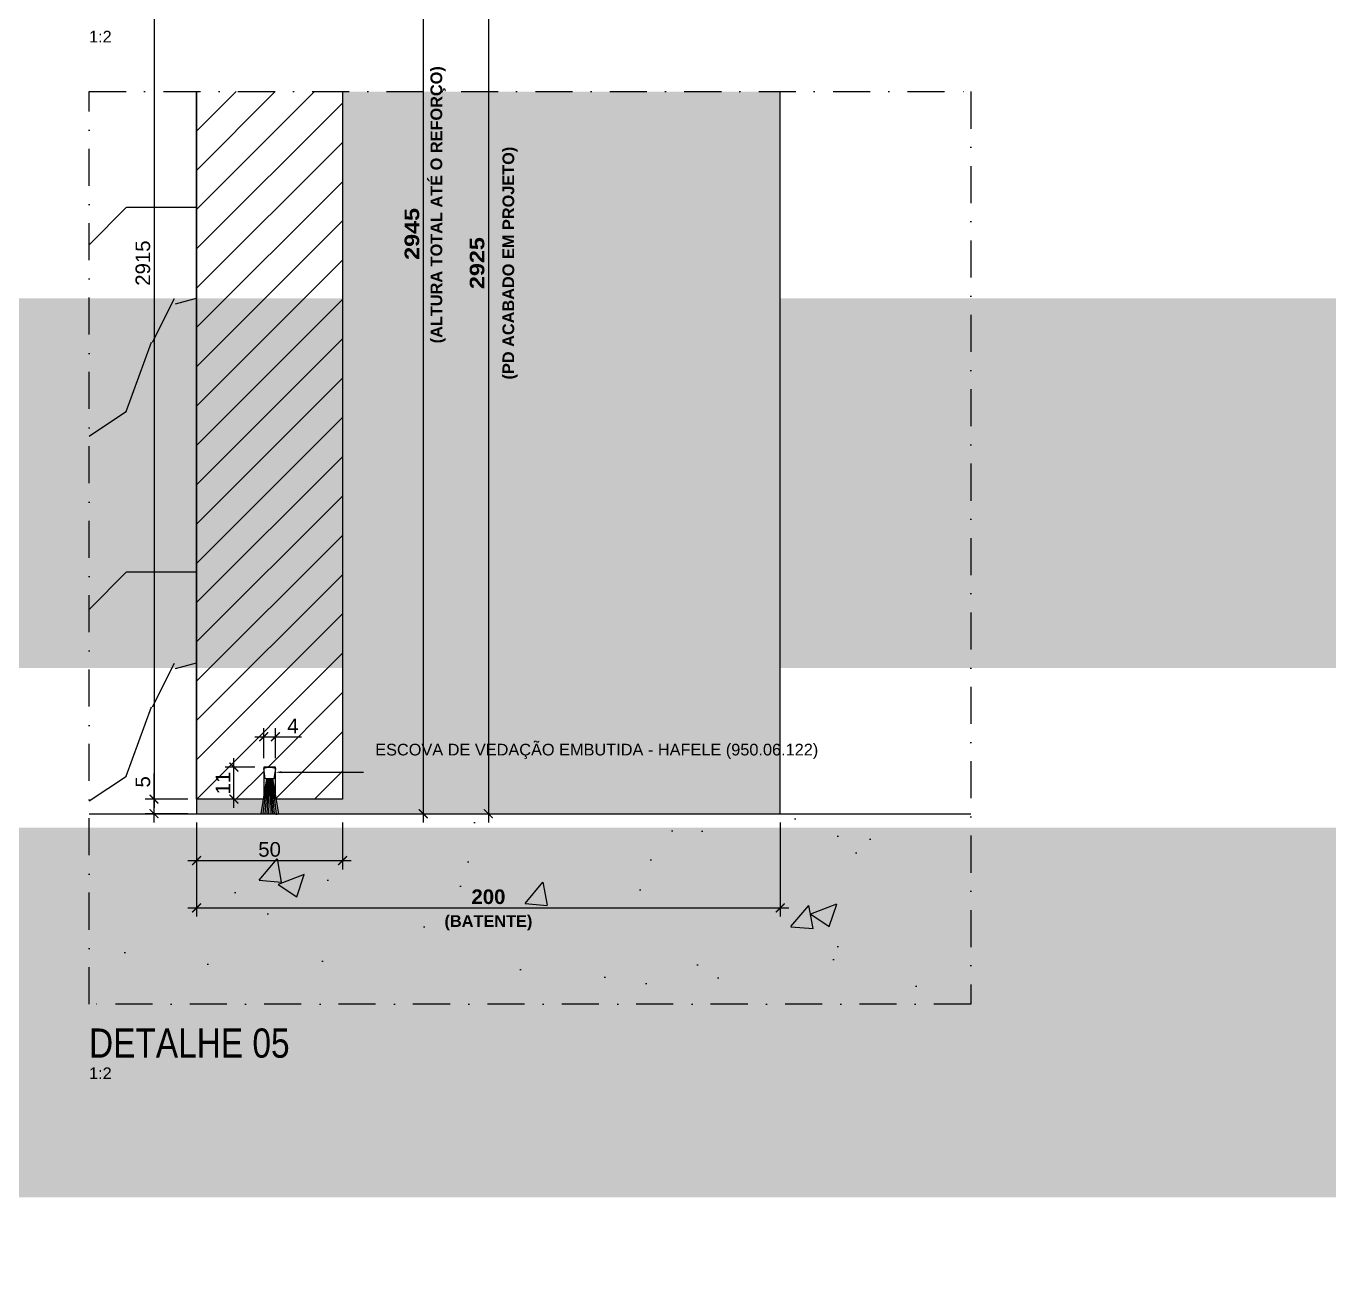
# Model space of a CAD drawing. Header units: millimetres. Extents: x -63251 to 507826, y 5339 to 217512.
# Drawn here: x 77986.8 to 78433.3, y 103179.6 to 103609.1 of the extents above; entities that cross this region are included whole.
import ezdxf
from ezdxf import colors
from ezdxf.entities.mleader import LeaderData, LeaderLine
from ezdxf.math import Vec2, Vec3

# ---------------------------------------------------------------- set-up
doc = ezdxf.new("R2010")
doc.units = ezdxf.units.MM
doc.header["$PDMODE"] = 3
doc.linetypes.add('TRAÇO 1-1', pattern=[9.525, 6.35, -3.175])
doc.linetypes.add('TRAÇO E PONTO 1-1', pattern=[25.4, 12.7, -6.35, 0, -6.35])
for name, color, linetype in [('_COMENTÁRIOS ARQ', 30, 'Continuous'), ('COTAS', 9, 'Continuous'), ('FERRAGEM', 3, 'Continuous'), ('HACHURA', 21, 'Continuous'), ('MARCENARIA', 4, 'Continuous'), ('PAREDE', 94, 'Continuous'), ('PROJEÇÃO', 8, 'Continuous'), ('TEXTO', 105, 'Continuous'), ('TEXTO TRAÇO PONTO', 105, 'TRAÇO E PONTO 1-1')]:
    doc.layers.add(name, color=color, linetype=linetype)
doc.layers.add('ARQ-COTA', color=12, linetype='Continuous', lineweight=9)
doc.styles.add('1-1', font='arial.ttf', dxfattribs={"height": 0.2})
doc.styles.add('MEDIDA OFICIAL', font='ariblk.ttf')
doc.styles.add('PADRÃO', font='arial.ttf')
doc.styles.add('PADRÃO NEGRITO', font='arialbd.ttf')
doc.styles.add('TITULO', font='swissck.ttf')
doc.dimstyles.new('1-2', dxfattribs={"dimscale": 2, "dimtxt": 2.5, "dimasz": 1.5, "dimexe": 1.5, "dimexo": 1.5, "dimtad": 1, "dimtxsty": 'PADRÃO', "dimblk": 'ARCHTICK', "dimcen": 2.5, "dimdle": 1.5, "dimclrd": 9, "dimclre": 9, "dimclrt": 6, "dimadec": 0, "dimazin": 0, "dimtfac": 1, "dimtmove": 0, "dimatfit": 3, "dimfxl": 1.25, "dimlwd": -1, "dimlwe": -1, "dimarcsym": 0})
doc.dimstyles.new('1-2 CAIXA', dxfattribs={"dimscale": 2, "dimtxt": 2.5, "dimasz": 1.5, "dimexe": 1.5, "dimexo": 1.5, "dimtad": 1, "dimtxsty": 'PADRÃO NEGRITO', "dimblk": 'ARCHTICK', "dimcen": 2.5, "dimdle": 1.5, "dimclrd": 9, "dimclre": 9, "dimclrt": 6, "dimadec": 0, "dimazin": 0, "dimtfac": 1, "dimtmove": 0, "dimatfit": 3, "dimfxl": 1.25, "dimlwd": -1, "dimlwe": -1, "dimarcsym": 0})
doc.dimstyles.new('Med. Ofic.1-2', dxfattribs={"dimscale": 2, "dimtxt": 2.5, "dimasz": 1.5, "dimexe": 1.5, "dimexo": 1.5, "dimtad": 1, "dimtxsty": 'MEDIDA OFICIAL', "dimblk": 'ARCHTICK', "dimcen": 2.5, "dimdle": 1.5, "dimclrd": 9, "dimclre": 9, "dimclrt": 10, "dimadec": 0, "dimazin": 0, "dimtfac": 1, "dimtmove": 0, "dimatfit": 3, "dimfxl": 1.25, "dimlwd": -1, "dimlwe": -1, "dimarcsym": 0})

# ---------------------------------------------------------------- blocks, each defined once
blk = doc.blocks.new('_ArchTick')
at = {"color": 0, "linetype": 'ByBlock', "const_width": 0.15}
blk.add_lwpolyline([(-0.5, -0.5), (0.5, 0.5)], dxfattribs=at)
blk = doc.blocks.new('*D874')
at = {"layer": 'COTAS', "color": 9, "linetype": 'Continuous', "transparency": 16777216}
blk.add_line((78145.22, 103719.51), (78145.22, 103336.08), dxfattribs=at)
at = {"layer": 'COTAS', "color": 9, "transparency": 16777216}
for p, q in [((78148.22, 103716.51), (78148.22, 103716.51)), ((78148.22, 103339.08), (78148.22, 103339.08))]:
    blk.add_line(p, q, dxfattribs=at)
at = {"layer": 'Defpoints', "color": 0, "transparency": 16777216}
for p in [(78145.22, 103716.51), (78145.22, 103339.08), (78145.22, 103339.08)]:
    blk.add_point(p, dxfattribs=at)
at = {"layer": 'COTAS', "color": 9, "transparency": 16777216, "xscale": 3, "yscale": 3, "zscale": 3}
for p, rotation in [((78145.22, 103716.51), 90), ((78145.22, 103339.08), 270)]:
    blk.add_blockref('_ArchTick', p, dxfattribs=dict(at, rotation=rotation))
at = {"layer": 'COTAS', "color": 10, "transparency": 16777216, "insert": (78141.38, 103527.8), "char_height": 5, "attachment_point": 5, "rotation": 90, "style": 'MEDIDA OFICIAL'}
blk.add_mtext('2925', dxfattribs=at)
blk = doc.blocks.new('*D875')
at = {"layer": 'COTAS', "color": 9, "linetype": 'Continuous', "transparency": 16777216}
blk.add_line((78122.9, 103739.51), (78122.9, 103336.08), dxfattribs=at)
at = {"layer": 'COTAS', "color": 9, "transparency": 16777216}
for p, q in [((78125.9, 103736.51), (78125.9, 103736.51)), ((78125.9, 103339.08), (78125.9, 103339.08))]:
    blk.add_line(p, q, dxfattribs=at)
at = {"layer": 'Defpoints', "color": 0, "transparency": 16777216}
for p in [(78122.9, 103736.51), (78122.9, 103339.08), (78122.9, 103339.08)]:
    blk.add_point(p, dxfattribs=at)
at = {"layer": 'COTAS', "color": 9, "transparency": 16777216, "xscale": 3, "yscale": 3, "zscale": 3}
for p, rotation in [((78122.9, 103736.51), 90), ((78122.9, 103339.08), 270)]:
    blk.add_blockref('_ArchTick', p, dxfattribs=dict(at, rotation=rotation))
at = {"layer": 'COTAS', "color": 10, "transparency": 16777216, "insert": (78119.06, 103537.8), "char_height": 5, "attachment_point": 5, "rotation": 90, "style": 'MEDIDA OFICIAL'}
blk.add_mtext('2945', dxfattribs=at)
blk = doc.blocks.new('*D876')
at = {"layer": 'ARQ-COTA', "color": 9, "transparency": 16777216}
for p, q in [((78030.65, 103714.51), (78030.65, 103341.08)), ((78042.25, 103711.51), (78027.65, 103711.51)), ((78042.25, 103344.08), (78027.65, 103344.08))]:
    blk.add_line(p, q, dxfattribs=at)
at = {"layer": 'Defpoints', "color": 0, "transparency": 16777216}
for p in [(78045.25, 103711.51), (78030.65, 103344.08), (78045.25, 103344.08)]:
    blk.add_point(p, dxfattribs=at)
at = {"layer": 'ARQ-COTA', "color": 9, "transparency": 16777216, "xscale": 3, "yscale": 3, "zscale": 3}
for p, rotation in [((78030.65, 103711.51), 90), ((78030.65, 103344.08), 270)]:
    blk.add_blockref('_ArchTick', p, dxfattribs=dict(at, rotation=rotation))
at = {"layer": 'ARQ-COTA', "color": 6, "transparency": 16777216, "insert": (78026.84, 103527.8), "char_height": 5, "attachment_point": 5, "rotation": 90, "style": 'PADRÃO'}
blk.add_mtext('2915', dxfattribs=at)
blk = doc.blocks.new('*D877')
at = {"layer": 'ARQ-COTA', "color": 9, "transparency": 16777216}
for p, q in [((78045.25, 103336.08), (78045.25, 103320.01)), ((78095.25, 103336.08), (78095.25, 103320.01)), ((78042.25, 103323.01), (78098.25, 103323.01))]:
    blk.add_line(p, q, dxfattribs=at)
at = {"layer": 'Defpoints', "color": 0, "transparency": 16777216}
for p in [(78045.25, 103339.08), (78095.25, 103339.08), (78095.25, 103323.01)]:
    blk.add_point(p, dxfattribs=at)
at = {"layer": 'ARQ-COTA', "color": 9, "transparency": 16777216, "xscale": 3, "yscale": 3, "zscale": 3, "rotation": 180}
blk.add_blockref('_ArchTick', (78045.25, 103323.01), dxfattribs=at)
at = {"layer": 'ARQ-COTA', "color": 9, "transparency": 16777216, "xscale": 3, "yscale": 3, "zscale": 3}
blk.add_blockref('_ArchTick', (78095.25, 103323.01), dxfattribs=at)
at = {"layer": 'ARQ-COTA', "color": 6, "transparency": 16777216, "insert": (78070.25, 103326.81), "char_height": 5, "attachment_point": 5, "style": 'PADRÃO'}
blk.add_mtext('50', dxfattribs=at)
blk = doc.blocks.new('*D878')
at = {"layer": 'ARQ-COTA', "color": 9, "transparency": 16777216}
for p, q in [((78045.25, 103336.08), (78045.25, 103303.79)), ((78245.25, 103336.08), (78245.25, 103303.79)), ((78042.25, 103306.79), (78248.25, 103306.79))]:
    blk.add_line(p, q, dxfattribs=at)
at = {"layer": 'Defpoints', "color": 0, "transparency": 16777216}
for p in [(78045.25, 103339.08), (78245.25, 103339.08), (78245.25, 103306.79)]:
    blk.add_point(p, dxfattribs=at)
at = {"layer": 'ARQ-COTA', "color": 9, "transparency": 16777216, "xscale": 3, "yscale": 3, "zscale": 3, "rotation": 180}
blk.add_blockref('_ArchTick', (78045.25, 103306.79), dxfattribs=at)
at = {"layer": 'ARQ-COTA', "color": 9, "transparency": 16777216, "xscale": 3, "yscale": 3, "zscale": 3}
blk.add_blockref('_ArchTick', (78245.25, 103306.79), dxfattribs=at)
at = {"layer": 'ARQ-COTA', "color": 6, "transparency": 16777216, "insert": (78145.25, 103310.59), "char_height": 5, "attachment_point": 5, "style": 'PADRÃO NEGRITO'}
blk.add_mtext('200', dxfattribs=at)
blk = doc.blocks.new('*D879')
at = {"layer": 'ARQ-COTA', "color": 9, "transparency": 16777216}
for p, q in [((78030.65, 103344.08), (78030.65, 103352.9)), ((78042.25, 103344.08), (78027.65, 103344.08)), ((78030.65, 103336.08), (78030.65, 103344.08)), ((78042.25, 103339.08), (78027.65, 103339.08))]:
    blk.add_line(p, q, dxfattribs=at)
at = {"layer": 'Defpoints', "color": 0, "transparency": 16777216}
for p in [(78030.65, 103344.08), (78045.25, 103344.08), (78045.25, 103339.08)]:
    blk.add_point(p, dxfattribs=at)
at = {"layer": 'ARQ-COTA', "color": 9, "transparency": 16777216, "xscale": 3, "yscale": 3, "zscale": 3}
for p, rotation in [((78030.65, 103344.08), 90), ((78030.65, 103339.08), 270)]:
    blk.add_blockref('_ArchTick', p, dxfattribs=dict(at, rotation=rotation))
at = {"layer": 'ARQ-COTA', "color": 6, "transparency": 16777216, "insert": (78026.85, 103349.99), "char_height": 5, "attachment_point": 5, "rotation": 90, "style": 'PADRÃO'}
blk.add_mtext('5', dxfattribs=at)
blk = doc.blocks.new('ESCOVA DE VEDAÇÃO')
at = {"layer": 'FERRAGEM'}
blk.add_lwpolyline([(-1.5, -4), (1.5, -4), (2, -0.5, 0.25), (-2, -0.5)], format="xyb", close=True, dxfattribs=at)
at = {"layer": 'FERRAGEM', "color": 8}
for points in [[(-1.04, -4), (-3.04, -16)], [(-0.79, -4), (-2.3, -16)], [(-0.55, -4), (-1.63, -16)], [(-0.35, -4), (-0.96, -16)], [(-0.21, -4), (-0.45, -16)], [(0.08, -4), (0.33, -16)], [(0.35, -4), (0.96, -16)], [(0.55, -4), (1.63, -16)], [(0.79, -4), (2.3, -16)], [(1.04, -4), (3.04, -16)]]:
    blk.add_lwpolyline(points, dxfattribs=at)
blk = doc.blocks.new('*D880')
at = {"layer": 'ARQ-COTA', "color": 9, "transparency": 16777216}
for p, q in [((78068.25, 103358.08), (78068.25, 103368.43)), ((78072.25, 103358.08), (78072.25, 103368.43)), ((78065.25, 103365.43), (78072.25, 103365.43)), ((78072.25, 103365.43), (78081.21, 103365.43))]:
    blk.add_line(p, q, dxfattribs=at)
at = {"layer": 'Defpoints', "color": 0, "transparency": 16777216}
for p in [(78072.25, 103365.43), (78068.25, 103355.08), (78072.25, 103355.08)]:
    blk.add_point(p, dxfattribs=at)
at = {"layer": 'ARQ-COTA', "color": 9, "transparency": 16777216, "xscale": 3, "yscale": 3, "zscale": 3, "rotation": 180}
blk.add_blockref('_ArchTick', (78068.25, 103365.43), dxfattribs=at)
at = {"layer": 'ARQ-COTA', "color": 9, "transparency": 16777216, "xscale": 3, "yscale": 3, "zscale": 3}
blk.add_blockref('_ArchTick', (78072.25, 103365.43), dxfattribs=at)
at = {"layer": 'ARQ-COTA', "color": 6, "transparency": 16777216, "insert": (78078.23, 103369.18), "char_height": 5, "attachment_point": 5, "style": 'PADRÃO'}
blk.add_mtext('4', dxfattribs=at)
blk = doc.blocks.new('*D881')
at = {"layer": 'ARQ-COTA', "color": 9, "transparency": 16777216}
for p, q in [((78065.25, 103355.08), (78055.03, 103355.08)), ((78058.03, 103341.08), (78058.03, 103358.08)), ((78063.07, 103344.08), (78055.03, 103344.08))]:
    blk.add_line(p, q, dxfattribs=at)
at = {"layer": 'Defpoints', "color": 0, "transparency": 16777216}
for p in [(78058.03, 103355.08), (78068.25, 103355.08), (78066.07, 103344.08)]:
    blk.add_point(p, dxfattribs=at)
at = {"layer": 'ARQ-COTA', "color": 9, "transparency": 16777216, "xscale": 3, "yscale": 3, "zscale": 3}
for p, rotation in [((78058.03, 103355.08), 90), ((78058.03, 103344.08), 270)]:
    blk.add_blockref('_ArchTick', p, dxfattribs=dict(at, rotation=rotation))
at = {"layer": 'ARQ-COTA', "color": 6, "transparency": 16777216, "insert": (78054.27, 103349.58), "char_height": 5, "attachment_point": 5, "rotation": 90, "style": 'PADRÃO'}
blk.add_mtext('11', dxfattribs=at)

msp = doc.modelspace()

# ---------------------------------------------------------------- hatches: boundary and pattern name
at = {"layer": 'HACHURA', "ltscale": 0.3}
h = msp.add_hatch(dxfattribs=at)
h.set_pattern_fill('LEGNO5', color=21, scale=125, angle=90, pattern_type=2)
h.set_pattern_definition([(63.4349, (8654.26, 3e-10), (-125.000164, -124.999895), [16.7705, -262.738]), (14.5742, (8661.7616, 15), (-3375.00027608, -874.99911146), [64.578, -6393.21775]), (342.4744, (8599.2616, 31.25), (1999.9996141, -625.00103354), [24.90612, -2465.70125]), (45, (8623.01, 23.75), (4e-14, 125.00004), [31.81975, -144.95687]), (0, (8645.51, 46.25), (125, 125), [23.75, -101.25]), (39.0939, (8669.2616, 46.25), (1374.99923876, 1125.00100392), [51.53887, -2525.40225]), (0, (8709.26, 78.75), (125, 125), [15, -110]), (17.5256, (8599.2616, 78.75), (-1999.9996141, -625.00103354), [24.90612, -2465.70125]), (33.6901, (8623.01, 86.25), (-249.999945, -125.000167), [27.04162, -423.65225]), (69.7751, (8645.5116, 101.25), (500.00104195, 1374.99965804), [25.31062, -2505.7465])])
h.paths.add_polyline_path([(78008.37, 103586.565), (78008.37, 103339.082), (78045.248, 103339.082), (78045.248, 103586.565)])
at = {"layer": 'HACHURA', "true_color": 0xba9673}
h = msp.add_hatch(color=33, dxfattribs=at)
h.dxf.hatch_style = 1
h.paths.add_polyline_path([(78095.248, 103586.565), (78245.248, 103586.565), (78245.248, 103339.082), (78045.248, 103339.082), (78045.248, 103344.082), (78095.248, 103344.082)])
at = {"layer": 'HACHURA'}
h = msp.add_hatch(dxfattribs=at)
h.set_pattern_fill('AR-CONC', color=21, scale=0.5)
h.set_pattern_definition([(50, (17876.49, 121.51), (91.092334, -7.969543), [9.525, -104.775]), (355, (17876.49, 121.51), (-17.62171, 95.52842), [7.62, -83.82029]), (100.451445, (17884.08, 120.85), (73.470624, 87.558876), [8.095004, -89.04512]), (46.1842, (17876.49, 146.91), (135.53952, -21.02116), [14.2875, -157.1625]), (96.63556, (17887.78, 145.16), (118.70207, 123.71306), [12.14251, -133.5678]), (351.18415, (17876.49, 146.91), (118.70207, 123.71306), [11.42998, -125.72987]), (21, (17889.19, 140.56), (75.807196, -51.1326), [9.525, -104.775]), (326, (17889.19, 140.56), (30.901014, 92.09398), [7.62, -83.82]), (71.451445, (17895.51, 136.3), (106.70821, 40.961384), [8.095004, -89.04497]), (37.5, (17876.49, 121.51), (1.544302, 42.277519), [0, -82.804, 0, -85.09, 0, -84.1375]), (7.5, (17876.49, 121.51), (33.409831, 50.090287), [0, -48.514, 0, -80.899, 0, -32.0675]), (327.5, (17848.17, 121.51), (67.795298, -2.864372), [0, -31.75, 0, -99.06, 0, -131.445]), (317.5, (17835.47, 121.51), (74.06459, 12.713246), [0, -41.275, 0, -65.786, 0, -93.345])])
h.paths.add_polyline_path([(78310.598, 103339.082), (78310.598, 103273.818), (78008.37, 103273.818), (78008.37, 103339.082)])
at = {"layer": 'PROJEÇÃO', "linetype": 'TRAÇO 1-1'}
h = msp.add_hatch(dxfattribs=at)
h.set_pattern_fill('ANSI31', color=8, scale=3)
h.set_pattern_definition([(45, (17971.007, -2906.652), (-6.7351921, 6.7351921), [])])
h.paths.add_polyline_path([(78045.248, 103586.565), (78095.248, 103586.565), (78095.248, 103344.078), (78072.247, 103344.078), (78072.248, 103355.082), (78068.248, 103355.082), (78068.247, 103344.082), (78045.248, 103344.082)])

# ---------------------------------------------------------------- linework, layer by layer
at = {"layer": 'MARCENARIA'}
for points in [[(78045.248, 103586.565), (78045.248, 103339.082), (78245.248, 103339.082), (78245.248, 103586.565)], [(78095.248, 103586.565), (78095.248, 103344.078), (78072.247, 103344.078), (78072.248, 103355.082), (78068.248, 103355.082), (78068.247, 103344.082), (78045.248, 103344.082), (78045.248, 103586.565)]]:
    msp.add_lwpolyline(points, dxfattribs=at)
at = {"layer": 'PAREDE'}
msp.add_lwpolyline([(78008.37, 103339.082), (78310.598, 103339.082)], dxfattribs=at)
at = {"layer": 'TEXTO TRAÇO PONTO'}
msp.add_lwpolyline([(78008.37, 103273.818), (78008.37, 103586.565), (78310.598, 103586.565), (78310.598, 103273.818)], close=True, dxfattribs=at)

# ---------------------------------------------------------------- block references
at = {"layer": '_COMENTÁRIOS ARQ', "xscale": -1}
msp.add_blockref('ESCOVA DE VEDAÇÃO', (78070.248, 103355.082), dxfattribs=at)

# ---------------------------------------------------------------- texts
at = {"layer": 'COTAS', "color": 10, "char_height": 4, "attachment_point": 2, "rotation": 90, "style": 'PADRÃO NEGRITO'}
for s, insert, width in [('(ALTURA TOTAL ATÉ O REFORÇO)', (78125.4, 103547.796), 135), ('(PD ACABADO EM PROJETO)', (78150.069, 103527.796), 99.12947)]:
    msp.add_mtext(s, dxfattribs=dict(at, insert=insert, width=width))
at = {"layer": 'COTAS', "color": 10, "insert": (78145.248, 103304.285), "char_height": 4, "width": 99.12947, "attachment_point": 2, "style": 'PADRÃO NEGRITO'}
msp.add_mtext('{\\C6;(BATENTE)}', dxfattribs=at)
at = {"layer": 'TEXTO', "char_height": 4, "width": 48, "attachment_point": 1, "style": 'PADRÃO'}
for insert in [(78008.37, 103607.423), (78008.37, 103252.118)]:
    msp.add_mtext('1:2', dxfattribs=dict(at, insert=insert))
at = {"layer": 'TEXTO', "color": 1, "insert": (78008.37, 103255.318), "char_height": 10, "width": 220.061, "attachment_point": 7, "style": 'TITULO'}
msp.add_mtext('DETALHE 05', dxfattribs=at)

# ---------------------------------------------------------------- dimensions: what is measured, and where the dimension line sits
at = {"layer": 'ARQ-COTA'}
dim = msp.add_linear_dim(base=(78030.648, 103344.082), p1=(78045.248, 103711.509), p2=(78045.248, 103344.082), angle=90, text='2915', dimstyle='1-2', dxfattribs=at)
dim.commit()
dim.dimension.update_dxf_attribs({"geometry": '*D876', "text_midpoint": (78026.845, 103527.796)})
for base, p1, p2, angle, dimstyle, picture, middle in [((78072.248, 103365.426), (78068.248, 103355.082), (78072.248, 103355.082), 180, '1-2', '*D880', (78078.227, 103369.176)), ((78058.035, 103355.082), (78066.066, 103344.082), (78068.249, 103355.082), 90, '1-2', '*D881', (78054.275, 103349.582)), ((78030.648, 103344.082), (78045.248, 103339.082), (78045.248, 103344.082), 90, '1-2', '*D879', (78026.855, 103349.99)), ((78095.248, 103323.011), (78045.248, 103339.082), (78095.248, 103339.082), 180, '1-2', '*D877', (78070.248, 103326.814)), ((78245.248, 103306.785), (78045.248, 103339.082), (78245.248, 103339.082), 180, '1-2 CAIXA', '*D878', (78145.248, 103310.588))]:
    dim = msp.add_linear_dim(base=base, p1=p1, p2=p2, angle=angle, dimstyle=dimstyle, dxfattribs=at)
    dim.commit()
    dim.dimension.update_dxf_attribs({"geometry": picture, "text_midpoint": middle})
at = {"layer": 'COTAS'}
for base, p1, p2, text, picture, middle in [((78122.9, 103339.082), (78122.9, 103736.509), (78122.9, 103339.082), '2945', '*D875', (78119.065, 103537.796)), ((78145.22, 103339.082), (78145.22, 103716.509), (78145.22, 103339.082), '2925', '*D874', (78141.384, 103527.796))]:
    dim = msp.add_linear_dim(base=base, p1=p1, p2=p2, angle=90, text=text, dimstyle='Med. Ofic.1-2', dxfattribs=at)
    dim.commit()
    dim.dimension.update_dxf_attribs({"geometry": picture, "text_midpoint": middle})

# ---------------------------------------------------------------- leaders
at = {"layer": 'COTAS', "ltscale": 0.4}
ml = msp.add_multileader_mtext('Standard', dxfattribs=at)
ml.set_content('ESCOVA DE VEDAÇÃO EMBUTIDA - HAFELE (950.06.122)', color=105, style='1-1')
ml.set_leader_properties(color=256, linetype='ByLayer', lineweight=-1)
ml.build(insert=Vec2(0, 0))
ml.multileader.update_dxf_attribs({"text_left_attachment_type": 2, "text_right_attachment_type": 2, "dogleg_length": 0.36, "arrow_head_size": 2, "scale": 20})
ctx = ml.context
ctx.base_point, ctx.scale, ctx.arrow_head_size, ctx.landing_gap_size, ctx.plane_origin = Vec3(78102.448, 103353.285), 20, 2, 4, Vec3(78036.331, 103382.034)
ctx.left_attachment, ctx.right_attachment = 2, 2
notes = []
notes.append((ctx, [(0, (1, 1, 0), (78095.248, 103353.285), (1, 0), 7.2, [(0, [(78072.248, 103353.286)], 0, [])])]))
ctx.mtext.insert, ctx.mtext.width, ctx.mtext.flow_direction = Vec3(78106.448, 103363.047), 59.99595, 5
for ctx, leaders in notes:
    for number, flags, end, landing, length, lines in leaders:
        leader = LeaderData()
        leader.index, (leader.has_last_leader_line, leader.has_dogleg_vector, leader.attachment_direction) = number, flags
        leader.last_leader_point, leader.dogleg_vector, leader.dogleg_length = Vec3(end), Vec3(landing), length
        for number, points, colour, breaks in lines:
            line = LeaderLine()
            line.index, line.vertices, line.color, line.breaks = number, Vec3.list(points), colors.encode_raw_color(colour), breaks
            leader.lines.append(line)
        ctx.leaders.append(leader)

# ---------------------------------------------------------------- next in the draw order: leaders
at = {"layer": 'COTAS'}
ml = msp.add_multileader_mtext('Standard', dxfattribs=at)
ml.set_content('{\\fArial|b1|i0|c0|p34;\\C10;ATENÇÃO PARKET!\\P}RODATETO COM LINHA DE SOMBRA DE 20 mm NO ENCONTRO COM O FORRO', color=105, style='1-1')
ml.set_leader_properties(color=256, linetype='ByLayer', lineweight=-1)
ml.build(insert=Vec2(0, 0))
ml.multileader.update_dxf_attribs({"text_left_attachment_type": 2, "text_right_attachment_type": 2, "dogleg_length": 0.36, "arrow_head_size": 15, "scale": 200})
ctx = ml.context
ctx.base_point, ctx.scale, ctx.char_height, ctx.arrow_head_size, ctx.landing_gap_size, ctx.plane_origin = Vec3(180960.922, 103379.728), 200, 40, 15, 10, Vec3(181558.418, 102996.898)
ctx.left_attachment, ctx.right_attachment, ctx.text_align_type = 2, 2, 2
notes = []
notes.append((ctx, [(0, (1, 1, 0), (181860.217, 103379.728), (-1, 0), 144.288, [(0, [(181860.217, 102384.953)], 0, [])])]))
ctx.mtext.insert, ctx.mtext.rotation, ctx.mtext.width, ctx.mtext.alignment, ctx.mtext.flow_direction = Vec3(181705.929, 103505.717), 6.2831853, 858.66662, 3, 5
ctx.mtext.has_bg_fill, ctx.mtext.bg_color, ctx.mtext.bg_scale_factor, ctx.mtext.bg_transparency, ctx.mtext.use_window_bg_color = 1, -1023410145, 1.25, 0, 0
for ctx, leaders in notes:
    for number, flags, end, landing, length, lines in leaders:
        leader = LeaderData()
        leader.index, (leader.has_last_leader_line, leader.has_dogleg_vector, leader.attachment_direction) = number, flags
        leader.last_leader_point, leader.dogleg_vector, leader.dogleg_length = Vec3(end), Vec3(landing), length
        for number, points, colour, breaks in lines:
            line = LeaderLine()
            line.index, line.vertices, line.color, line.breaks = number, Vec3.list(points), colors.encode_raw_color(colour), breaks
            leader.lines.append(line)
        ctx.leaders.append(leader)

# ---------------------------------------------------------------- next in the draw order: leaders
ml = msp.add_multileader_mtext('Standard', dxfattribs=at)
ml.set_content('{\\fArial|b1|i0|c0|p34;\\C10;ATENÇÃO PARKET!\\P}REVESTIMENTO DE ELEVADOR EM {\\fArial|b1|i0|c0|p34;CABREUVA BRANCA PREMIUM }', color=105, style='1-1')
ml.set_leader_properties(color=256, linetype='ByLayer', lineweight=-1)
ml.build(insert=Vec2(0, 0))
ml.multileader.update_dxf_attribs({"text_left_attachment_type": 2, "text_right_attachment_type": 2, "dogleg_length": 0.36, "arrow_head_size": 15, "scale": 200})
ctx = ml.context
ctx.base_point, ctx.scale, ctx.char_height, ctx.arrow_head_size, ctx.landing_gap_size, ctx.plane_origin = Vec3(238639.24, 103198.68), 200, 40, 15, 10, Vec3(239350.515, 101172.127)
ctx.left_attachment, ctx.right_attachment, ctx.text_align_type = 2, 2, 2
notes = []
notes.append((ctx, [(0, (1, 1, 0), (239652.314, 103198.68), (-1, 0), 144.288, [(0, [(240451.103, 103198.68)], 0, [])])]))
ctx.mtext.insert, ctx.mtext.rotation, ctx.mtext.width, ctx.mtext.alignment, ctx.mtext.flow_direction = Vec3(239498.026, 103324.301), 6.2831853, 858.66662, 3, 5
ctx.mtext.has_bg_fill, ctx.mtext.bg_color, ctx.mtext.bg_scale_factor, ctx.mtext.bg_transparency, ctx.mtext.use_window_bg_color = 1, -1023410095, 1.25, 0, 0
for ctx, leaders in notes:
    for number, flags, end, landing, length, lines in leaders:
        leader = LeaderData()
        leader.index, (leader.has_last_leader_line, leader.has_dogleg_vector, leader.attachment_direction) = number, flags
        leader.last_leader_point, leader.dogleg_vector, leader.dogleg_length = Vec3(end), Vec3(landing), length
        for number, points, colour, breaks in lines:
            line = LeaderLine()
            line.index, line.vertices, line.color, line.breaks = number, Vec3.list(points), colors.encode_raw_color(colour), breaks
            leader.lines.append(line)
        ctx.leaders.append(leader)

doc.saveas('drawing.dxf')
